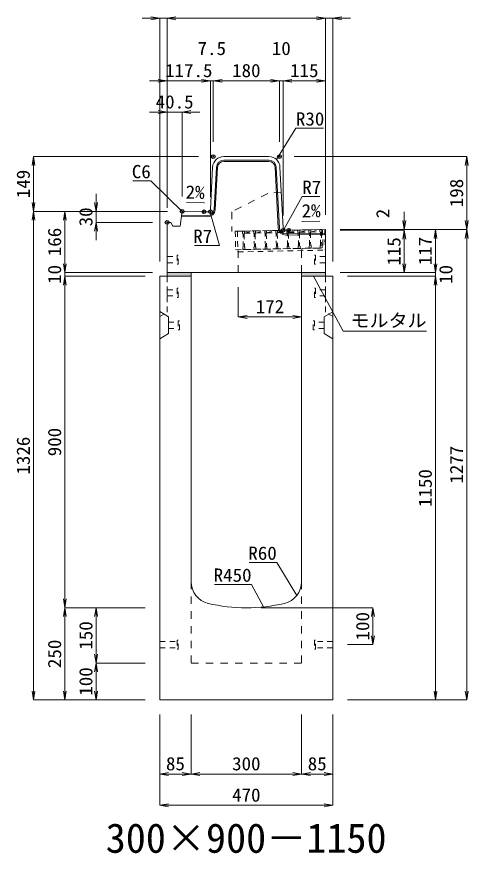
# Model space of a CAD drawing. Units: millimetres at full size. Extents: x -22536 to 51867, y -19720 to 38340.
# Drawn here: x 18276 to 19503, y -12286 to -10015 of the extents above; entities that cross this region are included whole.
import ezdxf
from ezdxf.enums import TextEntityAlignment as Align

# ---------------------------------------------------------------- set-up
doc = ezdxf.new("R2010")
doc.units = ezdxf.units.MM
doc.header["$LTSCALE"] = 20
doc.header["$PDMODE"] = 32
doc.header["$PDSIZE"] = 10
doc.linetypes.add('USER1', pattern=[2, 1, -1])
doc.linetypes.add('USER2', pattern=[1.35, 0.75, -0.6])
for name, color, linetype, lineweight in [('インサート', 3, 'USER2', 9), ('グレーチング', 7, 'USER2', 5), ('モルタル', 7, 'Continuous', 9), ('受枠', 3, 'USER2', 9), ('寸法線', 7, 'Continuous', 13), ('引出線', 4, 'Continuous', 13), ('本体', 2, 'Continuous', 13), ('目地', 132, 'Continuous', 5)]:
    doc.layers.add(name, color=color, linetype=linetype, lineweight=lineweight)
doc.layers.add('作業エリア', color=11, linetype='Continuous')
doc.layers.add('文字', color=7, linetype='Continuous')
doc.styles.add('ＭＳ 明朝', font='')
doc.styles.get('ＭＳ 明朝').set_extended_font_data('MS Mincho')

# ---------------------------------------------------------------- blocks, each defined once
blk = doc.blocks.new('open_arrow')
at = {"color": 0, "linetype": 'Continuous', "lineweight": -2}
blk.add_lwpolyline([(7.5, 1.25), (0, 0), (7.5, -1.25)], dxfattribs=at)

msp = doc.modelspace()

# ---------------------------------------------------------------- hatches: boundary and pattern name
at = {"layer": 'モルタル'}
for points in [[(18750, -10720), (18750, -10710), (18685, -10710), (18685, -10720)], [(19115, -10720), (19115, -10710), (19050, -10710), (19050, -10720)]]:
    msp.add_hatch(color=256, dxfattribs=at).paths.add_polyline_path(points)

# ---------------------------------------------------------------- linework, layer by layer
at = {"layer": 'インサート'}
for p, q in [((18685, -10666.5), (18712, -10666.5)), ((18685, -10666.5), (18685, -10683.5)), ((18715, -10662.5), (18712, -10662.5)), ((18712, -10662.5), (18712, -10687.5)), ((18715, -10687.5), (18715, -10662.5)), ((19085, -10662.5), (19088, -10662.5)), ((19085, -10687.5), (19085, -10662.5)), ((19088, -10662.5), (19088, -10687.5)), ((19115, -10666.5), (19088, -10666.5)), ((19115, -10666.5), (19115, -10683.5)), ((18685, -10683.5), (18712, -10683.5)), ((18712, -10687.5), (18715, -10687.5)), ((19088, -10687.5), (19085, -10687.5)), ((19115, -10683.5), (19088, -10683.5)), ((18685, -10756.5), (18712, -10756.5)), ((18685, -10756.5), (18685, -10773.5)), ((18715, -10752.5), (18712, -10752.5)), ((18712, -10752.5), (18712, -10777.5)), ((18715, -10777.5), (18715, -10752.5)), ((19085, -10752.5), (19088, -10752.5)), ((19085, -10777.5), (19085, -10752.5)), ((19088, -10752.5), (19088, -10777.5)), ((19115, -10756.5), (19088, -10756.5)), ((19115, -10756.5), (19115, -10773.5)), ((18685, -10773.5), (18712, -10773.5)), ((18712, -10777.5), (18715, -10777.5)), ((19088, -10777.5), (19085, -10777.5)), ((19115, -10773.5), (19088, -10773.5)), ((18688.2, -10844.5), (18715.2, -10844.5)), ((18688.2, -10844.5), (18688.2, -10861.5)), ((18718.2, -10840.5), (18715.2, -10840.5)), ((18715.2, -10840.5), (18715.2, -10865.5)), ((18718.2, -10865.5), (18718.2, -10840.5)), ((19081.8, -10840.5), (19084.8, -10840.5)), ((19081.8, -10865.5), (19081.8, -10840.5)), ((19084.8, -10840.5), (19084.8, -10865.5)), ((19111.8, -10844.5), (19084.8, -10844.5)), ((19111.8, -10844.5), (19111.8, -10861.5)), ((18688.2, -10861.5), (18715.2, -10861.5)), ((18715.2, -10865.5), (18718.2, -10865.5)), ((19084.8, -10865.5), (19081.8, -10865.5)), ((19111.8, -10861.5), (19084.8, -10861.5)), ((18665, -11711.5), (18712, -11711.5)), ((18665, -11711.5), (18665, -11728.5)), ((18715, -11707.5), (18712, -11707.5)), ((18712, -11707.5), (18712, -11732.5)), ((18715, -11732.5), (18715, -11707.5)), ((19088, -11707.5), (19085, -11707.5)), ((19085, -11707.5), (19085, -11732.5)), ((19088, -11732.5), (19088, -11707.5)), ((19135, -11711.5), (19088, -11711.5)), ((19135, -11728.5), (19135, -11711.5)), ((18665, -11728.5), (18712, -11728.5)), ((18712, -11732.5), (18715, -11732.5)), ((19085, -11732.5), (19088, -11732.5)), ((19135, -11728.5), (19088, -11728.5))]:
    msp.add_line(p, q, dxfattribs=at)
at = {"layer": 'グレーチング'}
for p, q in [((18889.92, -10597.5), (19104.88, -10593.2)), ((18895.04, -10603.4), (18919.92, -10596.9)), ((18895.04, -10603.4), (18920.04, -10602.9)), ((18925.04, -10602.8), (18949.91, -10596.3)), ((18925.04, -10602.8), (18950.03, -10602.3)), ((18955.03, -10602.2), (18979.91, -10595.7)), ((18955.03, -10602.2), (18980.03, -10601.7)), ((18985.03, -10601.6), (19009.9, -10595.1)), ((18985.03, -10601.6), (19010.02, -10601.1)), ((19015.02, -10601), (19039.89, -10594.5)), ((19015.02, -10601), (19040.01, -10600.5)), ((19045.01, -10600.4), (19069.89, -10593.9)), ((19045.01, -10600.4), (19070.01, -10599.9)), ((19075.01, -10599.8), (19099.88, -10593.3)), ((19075.01, -10599.8), (19100, -10599.3)), ((18890.92, -10647.49), (19105.88, -10643.19))]:
    msp.add_line(p, q, dxfattribs=at)
for points in [[(18889.92, -10597.5), (18894.92, -10597.4), (18895.04, -10603.4), (18894.06, -10604.42), (18894.78, -10640.41), (18895.8, -10641.39), (18895.92, -10647.39), (18890.92, -10647.49), (18890.8, -10641.49), (18891.78, -10640.47), (18891.06, -10604.48), (18890.04, -10603.5)], [(18919.92, -10596.9), (18924.92, -10596.8), (18925.04, -10602.8), (18924.06, -10603.82), (18924.78, -10639.81), (18925.8, -10640.79), (18925.92, -10646.79), (18920.92, -10646.89), (18920.8, -10640.89), (18921.78, -10639.87), (18921.06, -10603.88), (18920.04, -10602.9)], [(18949.91, -10596.3), (18954.91, -10596.2), (18955.03, -10602.2), (18954.05, -10603.22), (18954.77, -10639.21), (18955.79, -10640.19), (18955.91, -10646.19), (18950.91, -10646.29), (18950.79, -10640.29), (18951.77, -10639.27), (18951.05, -10603.28), (18950.03, -10602.3)], [(18979.91, -10595.7), (18984.91, -10595.6), (18985.03, -10601.6), (18984.05, -10602.62), (18984.77, -10638.61), (18985.79, -10639.59), (18985.91, -10645.59), (18980.91, -10645.69), (18980.79, -10639.69), (18981.77, -10638.67), (18981.05, -10602.68), (18980.03, -10601.7)], [(19009.9, -10595.1), (19014.9, -10595), (19015.02, -10601), (19014.04, -10602.02), (19014.76, -10638.01), (19015.78, -10638.99), (19015.9, -10644.99), (19010.9, -10645.09), (19010.78, -10639.09), (19011.76, -10638.07), (19011.04, -10602.08), (19010.02, -10601.1)], [(19039.89, -10594.5), (19044.89, -10594.4), (19045.01, -10600.4), (19044.03, -10601.42), (19044.75, -10637.41), (19045.77, -10638.39), (19045.89, -10644.39), (19040.89, -10644.49), (19040.77, -10638.49), (19041.75, -10637.47), (19041.03, -10601.48), (19040.01, -10600.5)], [(19069.89, -10593.9), (19074.89, -10593.8), (19075.01, -10599.8), (19074.03, -10600.82), (19074.75, -10636.81), (19075.77, -10637.79), (19075.89, -10643.79), (19070.89, -10643.89), (19070.77, -10637.89), (19071.75, -10636.87), (19071.03, -10600.88), (19070.01, -10599.9)], [(19099.88, -10593.3), (19104.88, -10593.2), (19105, -10599.2), (19104.02, -10600.22), (19104.74, -10636.21), (19105.76, -10637.19), (19105.88, -10643.19), (19100.88, -10643.29), (19100.76, -10637.29), (19101.74, -10636.27), (19101.02, -10600.28), (19100, -10599.3)]]:
    msp.add_lwpolyline(points, close=True, dxfattribs=at)
at = {"layer": 'モルタル'}
for points in [[(18685, -10710), (18750, -10710), (18750, -10720), (18685, -10720)], [(19050, -10710), (19115, -10710), (19115, -10720), (19050, -10720)]]:
    msp.add_lwpolyline(points, close=True, dxfattribs=at)
at = {"layer": '作業エリア'}
for p in [(18810, -10395), (18990, -10395), (18725.5, -10543.81), (18785, -10545), (18802.5, -10545), (18685, -10573.81), (19000, -10595), (19015, -10595)]:
    msp.add_point(p, dxfattribs=at)
at = {"layer": '受枠'}
for p, q in [((18869.93, -10597.9), (19112.88, -10593.04)), ((18869.93, -10597.9), (18870.93, -10647.89)), ((18875.93, -10597.78), (18877.05, -10653.77)), ((19106.88, -10593.16), (19107.88, -10643.15)), ((19112.88, -10593.04), (19114, -10649.03)), ((18870.93, -10647.89), (19107.88, -10643.15)), ((18877.05, -10653.77), (19114, -10649.03)), ((19050.89, -10644.29), (19051.01, -10650.29))]:
    msp.add_line(p, q, dxfattribs=at)
at = {"layer": '寸法線'}
for p, q in [((18733, -10019.42), (18617, -10019.42)), ((18665, -10680), (18665, -10019.42)), ((18685, -10019.42), (19115, -10019.42)), ((18685, -10533.81), (18685, -10019.42)), ((18685, -10533.81), (18685, -10019.42)), ((19067, -10019.42), (19183, -10019.42)), ((19115, -10553), (19115, -10019.42)), ((19115, -10553), (19115, -10019.42)), ((19135, -10680), (19135, -10019.42)), ((18637, -10189.42), (18802.5, -10189.42)), ((18685, -10533.81), (18685, -10189.42)), ((18754.5, -10189.42), (18858, -10189.42)), ((18802.5, -10505), (18802.5, -10189.42)), ((18802.5, -10505), (18802.5, -10189.42)), ((18810, -10355), (18810, -10189.42)), ((18810, -10189.42), (18990, -10189.42)), ((18810, -10355), (18810, -10189.42)), ((18942, -10189.42), (19048, -10189.42)), ((18990, -10355), (18990, -10189.42)), ((18990, -10355), (18990, -10189.42)), ((19000, -10555), (19000, -10189.42)), ((19000, -10189.42), (19115, -10189.42)), ((19000, -10555), (19000, -10189.42)), ((19115, -10553), (19115, -10189.42)), ((18637, -10274.42), (18773.5, -10274.42)), ((18685, -10533.81), (18685, -10274.42)), ((18725.5, -10503.81), (18725.5, -10274.42)), ((18322.06, -10395), (18322.06, -10543.81)), ((18770, -10395), (18322.06, -10395)), ((19030, -10395), (19498.78, -10395)), ((19498.78, -10395), (19498.78, -10593)), ((18492.06, -10495.81), (18492.06, -10621.81)), ((18685.5, -10543.81), (18322.06, -10543.81)), ((18322.06, -11870), (18322.06, -10543.81)), ((18685.5, -10543.81), (18322.06, -10543.81)), ((18407.06, -10543.81), (18407.06, -10710)), ((18685.5, -10543.81), (18407.06, -10543.81)), ((18685.5, -10543.81), (18492.06, -10543.81)), ((19328.78, -10545), (19328.78, -10643)), ((18645, -10573.81), (18492.06, -10573.81)), ((19155, -10593), (19328.78, -10593)), ((19155, -10593), (19413.78, -10593)), ((19155, -10593), (19498.78, -10593)), ((19155, -10593), (19498.78, -10593)), ((19155, -10595), (19328.78, -10595)), ((19155, -10595), (19328.78, -10595)), ((19328.78, -10595), (19328.78, -10710)), ((19413.78, -10593), (19413.78, -10710)), ((19498.78, -10593), (19498.78, -11870)), ((18407.06, -10662), (18407.06, -10768)), ((19413.78, -10662), (19413.78, -10768)), ((18645, -10710), (18407.06, -10710)), ((18645, -10710), (18407.06, -10710)), ((19155, -10710), (19328.78, -10710)), ((19155, -10710), (19413.78, -10710)), ((19155, -10710), (19413.78, -10710)), ((18625, -10720), (18407.06, -10720)), ((18407.06, -10720), (18407.06, -11620)), ((18625, -10720), (18407.06, -10720)), ((19175, -10720), (19413.78, -10720)), ((19175, -10720), (19413.78, -10720)), ((19413.78, -10720), (19413.78, -11870)), ((18878, -10750), (18878, -10830.23)), ((18878, -10830.23), (19050, -10830.23)), ((18625, -11620), (18407.06, -11620)), ((18407.06, -11870), (18407.06, -11620)), ((18625, -11620), (18407.06, -11620)), ((18492.06, -11620), (18492.06, -11770)), ((18625, -11620), (18492.06, -11620)), ((18940, -11620), (19243.78, -11620)), ((19243.78, -11620), (19243.78, -11720)), ((19175, -11720), (19243.78, -11720)), ((18625, -11770), (18492.06, -11770)), ((18492.06, -11770), (18492.06, -11870)), ((18625, -11770), (18492.06, -11770)), ((18625, -11870), (18322.06, -11870)), ((18625, -11870), (18407.06, -11870)), ((18625, -11870), (18492.06, -11870)), ((19175, -11870), (19413.78, -11870)), ((19175, -11870), (19498.78, -11870)), ((18665, -11910), (18665, -12071.16)), ((18665, -11910), (18665, -12156.16)), ((18750, -11910), (18750, -12071.16)), ((18750, -11910), (18750, -12071.16)), ((19050, -11910), (19050, -12071.16)), ((19050, -11910), (19050, -12071.16)), ((19135, -11910), (19135, -12071.16)), ((19135, -11910), (19135, -12156.16)), ((18665, -12071.16), (18750, -12071.16)), ((18750, -12071.16), (19050, -12071.16)), ((19050, -12071.16), (19135, -12071.16)), ((18665, -12156.16), (19135, -12156.16))]:
    msp.add_line(p, q, dxfattribs=at)
at = {"layer": '引出線'}
for points in [[(18982.14, -10403.26), (19034.6, -10317.93), (19109.27, -10317.93)], [(18728.13, -10546.85), (18640.5, -10461.04), (18592.16, -10461.04)], [(19001.83, -10593.07), (19051.86, -10503.47), (19099.79, -10503.47)], [(18786.1, -10520.96), (18737.36, -10519.98), (18786.11, -10520.96)], [(18800.67, -10543.07), (18827.18, -10636.44), (18759.25, -10636.44)], [(19050.86, -10571.41), (19099.57, -10570.44), (19050.83, -10571.41)], [(19082.5, -10720), (19163.13, -10869.03), (19389.05, -10869.03)], [(19037.07, -11586.68), (18982.66, -11496.79), (18907.98, -11496.79)], [(18946.44, -11617.6), (18914.22, -11556.45), (18813.21, -11556.45)]]:
    msp.add_lwpolyline(points, dxfattribs=at)
at = {"layer": '本体'}
for p, q in [((18838.54, -10395), (18961.46, -10395)), ((18802.83, -10538.35), (18808.57, -10423.5)), ((18999.67, -10588.35), (18991.43, -10423.5)), ((18724.76, -10549.76), (18720.5, -10583.81)), ((18724.76, -10549.76), (18731.5, -10543.93)), ((18731.5, -10543.93), (18785, -10545)), ((18785, -10545), (18795.84, -10545)), ((18685, -10710), (18685, -10573.81)), ((18695, -10573.81), (18685, -10573.81)), ((18700, -10583.81), (18695, -10573.81)), ((18720.5, -10583.81), (18700, -10583.81)), ((19015, -10595), (19006.66, -10595)), ((19115, -10593), (19015, -10595)), ((19115, -10710), (19115, -10593)), ((18685, -10710), (19115, -10710)), ((18665, -10720), (18665, -11870)), ((18665, -10720), (18750, -10720)), ((18750, -10720), (18750, -11549.47)), ((19050, -10720), (19135, -10720)), ((19050, -10720), (19050, -11549.47)), ((19135, -10720), (19135, -11870)), ((18665, -11870), (19135, -11870))]:
    msp.add_line(p, q, dxfattribs=at)
at = {"layer": '本体', "linetype": 'USER1'}
for p, q in [((18958, -10495), (18861, -10545)), ((18994.85, -10492), (18958, -10495)), ((18861, -10545), (18861, -10598.08)), ((19015, -10595), (18861, -10598.08)), ((18878, -10710), (18878, -10647.75)), ((19050, -10710), (19050, -10644.31))]:
    msp.add_line(p, q, dxfattribs=at)
at = {"layer": '本体', "linetype": 'USER2', "lineweight": 9}
for p, q in [((18685, -10817), (18685, -10720)), ((19115, -10817), (19115, -10720)), ((18665, -10829.5), (18685, -10817)), ((19135, -10829.5), (19115, -10817))]:
    msp.add_line(p, q, dxfattribs=at)
at = {"layer": '本体', "lineweight": 9}
for p, q in [((18665, -10816), (18688.2, -10830.5)), ((18688.2, -10830.5), (18688.2, -10875.5)), ((19134.58, -10816.26), (19111.8, -10830.5)), ((19111.8, -10830.5), (19111.8, -10875.5)), ((18688.2, -10875.5), (18665, -10890)), ((19111.8, -10875.5), (19135, -10890))]:
    msp.add_line(p, q, dxfattribs=at)
at = {"layer": '本体', "linetype": 'USER1', "lineweight": 15}
for p, q in [((18750, -11549.47), (18750, -11770)), ((19050, -11549.47), (19050, -11770)), ((18750, -11770), (19050, -11770))]:
    msp.add_line(p, q, dxfattribs=at)
at = {"layer": '本体'}
for centre, radius, start, end in [((18838.54, -10425), 30, 90, 177.13759), ((18961.46, -10425), 30, 2.86241, 90), ((18795.84, -10538), 7, 270, 357.13759), ((19006.66, -10588), 7, 182.86241, 270), ((18810, -11549.47), 60, 180, 256.65764), ((18990, -11549.47), 60, 283.34236, 0), ((18900, -11170), 450, 256.65764, 283.34236)]:
    msp.add_arc(centre, radius, start, end, dxfattribs=at)
at = {"layer": '目地'}
for p, q in [((18838.54, -10405), (18961.46, -10405)), ((18838.54, -10408), (18961.46, -10408)), ((18812.81, -10539.06), (18818.56, -10424)), ((18815.81, -10539.21), (18821.56, -10424.15)), ((18978.44, -10424.15), (18986.69, -10589.16)), ((18981.44, -10424), (18989.69, -10589.01)), ((18723.88, -10556.78), (18795.43, -10558.21)), ((18724.25, -10553.79), (18795.49, -10555.21)), ((19007.01, -10605.16), (19115, -10603)), ((19007.07, -10608.16), (19115, -10606))]:
    msp.add_line(p, q, dxfattribs=at)
for centre, radius, start, end in [((18838.54, -10425), 20, 90, 177.13759), ((18838.54, -10425), 17, 90, 177.13759), ((18961.46, -10425), 20, 2.86241, 90), ((18961.46, -10425), 17, 2.86241, 90), ((18795.83, -10538.22), 20, 268.85424, 357.13759), ((18795.83, -10538.22), 17, 268.85424, 357.13759), ((19006.67, -10588.17), 20, 182.86241, 271.14576), ((19006.67, -10588.17), 17, 182.86241, 271.14576)]:
    msp.add_arc(centre, radius, start, end, dxfattribs=at)

# ---------------------------------------------------------------- block references
at = {"layer": '寸法線', "xscale": 3.2, "yscale": 3.2}
for p, rotation in [((18665, -10019.42), 180), ((19115, -10019.42), 180), ((19115, -10019.42), 180), ((18685, -10189.42), 180), ((18802.5, -10189.42), 180), ((18802.5, -10189.42), 180), ((18990, -10189.42), 180), ((18990, -10189.42), 180), ((19115, -10189.42), 180), ((18685, -10274.42), 180), ((18322.06, -10395), 270), ((19498.78, -10395), 270), ((18322.06, -10543.81), 90), ((18492.06, -10543.81), 90), ((18322.06, -10543.81), 270), ((18407.06, -10543.81), 270), ((18492.06, -10573.81), 270), ((19328.78, -10593), 90), ((19498.78, -10593), 90), ((19328.78, -10595), 270), ((19328.78, -10595), 270), ((19413.78, -10593), 270), ((19498.78, -10593), 270), ((18407.06, -10710), 90), ((18407.06, -10710), 90), ((19328.78, -10710), 90), ((19413.78, -10710), 90), ((19413.78, -10710), 90), ((18407.06, -10720), 270), ((18407.06, -10720), 270), ((19413.78, -10720), 270), ((19413.78, -10720), 270), ((19050, -10830.23), 180), ((18407.06, -11620), 90), ((18407.06, -11620), 270), ((18492.06, -11620), 270), ((19243.78, -11620), 270), ((19243.78, -11720), 90), ((18492.06, -11770), 90), ((18492.06, -11770), 270), ((18322.06, -11870), 90), ((18407.06, -11870), 90), ((18492.06, -11870), 90), ((19413.78, -11870), 90), ((19498.78, -11870), 90), ((18750, -12071.16), 180), ((19050, -12071.16), 180), ((19135, -12071.16), 180), ((19135, -12156.16), 180)]:
    msp.add_blockref('open_arrow', p, dxfattribs=dict(at, rotation=rotation))
for p in [(18685, -10019.42), (18685, -10019.42), (19135, -10019.42), (18810, -10189.42), (18810, -10189.42), (19000, -10189.42), (19000, -10189.42), (18725.5, -10274.42), (18878, -10830.23), (18665, -12071.16), (18750, -12071.16), (19050, -12071.16), (18665, -12156.16)]:
    msp.add_blockref('open_arrow', p, dxfattribs=at)
at = {"layer": '引出線', "xscale": 0.0533, "yscale": 0.0533}
for p, rotation in [((18982.14, -10403.26), 58.4), ((18786.1, -10520.96), 178.9), ((18728.13, -10546.85), 135.6), ((18800.67, -10543.07), 285.9), ((19050.86, -10571.41), 1.1), ((19001.83, -10593.07), 60.8), ((19082.5, -10720), 298.4), ((19037.07, -11586.68), 121.2), ((18946.44, -11617.6), 117.8)]:
    msp.add_blockref('open_arrow', p, dxfattribs=dict(at, rotation=rotation))

# ---------------------------------------------------------------- texts
at = {"layer": '寸法線', "style": 'ＭＳ 明朝', "width": 1.05}
for s, p in [('7.5', (18806.25, -10101.42)), ('10', (18995, -10101.42)), ('117.5', (18743.75, -10161.42)), ('180', (18900, -10161.42)), ('115', (19057.5, -10161.42)), ('40.5', (18705.25, -10246.42)), ('172', (18964, -10802.23)), ('85', (18707.5, -12043.16)), ('300', (18900, -12043.16)), ('85', (19092.5, -12043.16)), ('470', (18900, -12128.16))]:
    msp.add_text(s, height=36.03, dxfattribs=at).set_placement(p, align=Align.MIDDLE_CENTER)
for s, p in [('149', (18294.06, -10469.41)), ('198', (19470.78, -10494)), ('30', (18464.06, -10558.81)), ('2', (19270.78, -10549.66)), ('166', (18379.06, -10626.91)), ('115', (19300.78, -10652.5)), ('117', (19385.78, -10651.5)), ('10', (18379.06, -10715)), ('10', (19441.78, -10715)), ('900', (18379.06, -11170)), ('1326', (18294.06, -11206.91)), ('1277', (19470.78, -11231.5)), ('1150', (19385.78, -11295)), ('100', (19215.78, -11670)), ('150', (18464.06, -11695)), ('250', (18379.06, -11745)), ('100', (18464.06, -11820))]:
    msp.add_text(s, height=36.03, rotation=90, dxfattribs=at).set_placement(p, align=Align.MIDDLE_CENTER)
at = {"layer": '引出線', "style": 'ＭＳ 明朝', "width": 1.05}
for s, p in [('R30', (19034.6, -10274.73)), ('R7', (19051.86, -10460.27)), ('モルタル', (19183.13, -10821.92))]:
    msp.add_text(s, height=36.03, dxfattribs=at).set_placement(p, align=Align.TOP_LEFT)
for s, p in [('C6', (18640.5, -10417.84)), ('R7', (18807.18, -10593.24)), ('R60', (18982.66, -11453.59)), ('R450', (18914.22, -11513.25))]:
    msp.add_text(s, height=36.03, dxfattribs=at).set_placement(p, align=Align.TOP_RIGHT)
msp.add_text('2%', height=36.03, rotation=358.854, dxfattribs=at).set_placement((18787.05, -10474.06), align=Align.TOP_RIGHT)
msp.add_text('2%', height=36.03, rotation=1.146, dxfattribs=at).set_placement((19049.89, -10524.52), align=Align.TOP_LEFT)
at = {"layer": '文字', "style": 'ＭＳ 明朝'}
msp.add_text('300×900－1150', height=80.06, dxfattribs=at).set_placement((18899.52, -12244.97), align=Align.MIDDLE_CENTER)

doc.saveas('drawing.dxf')
